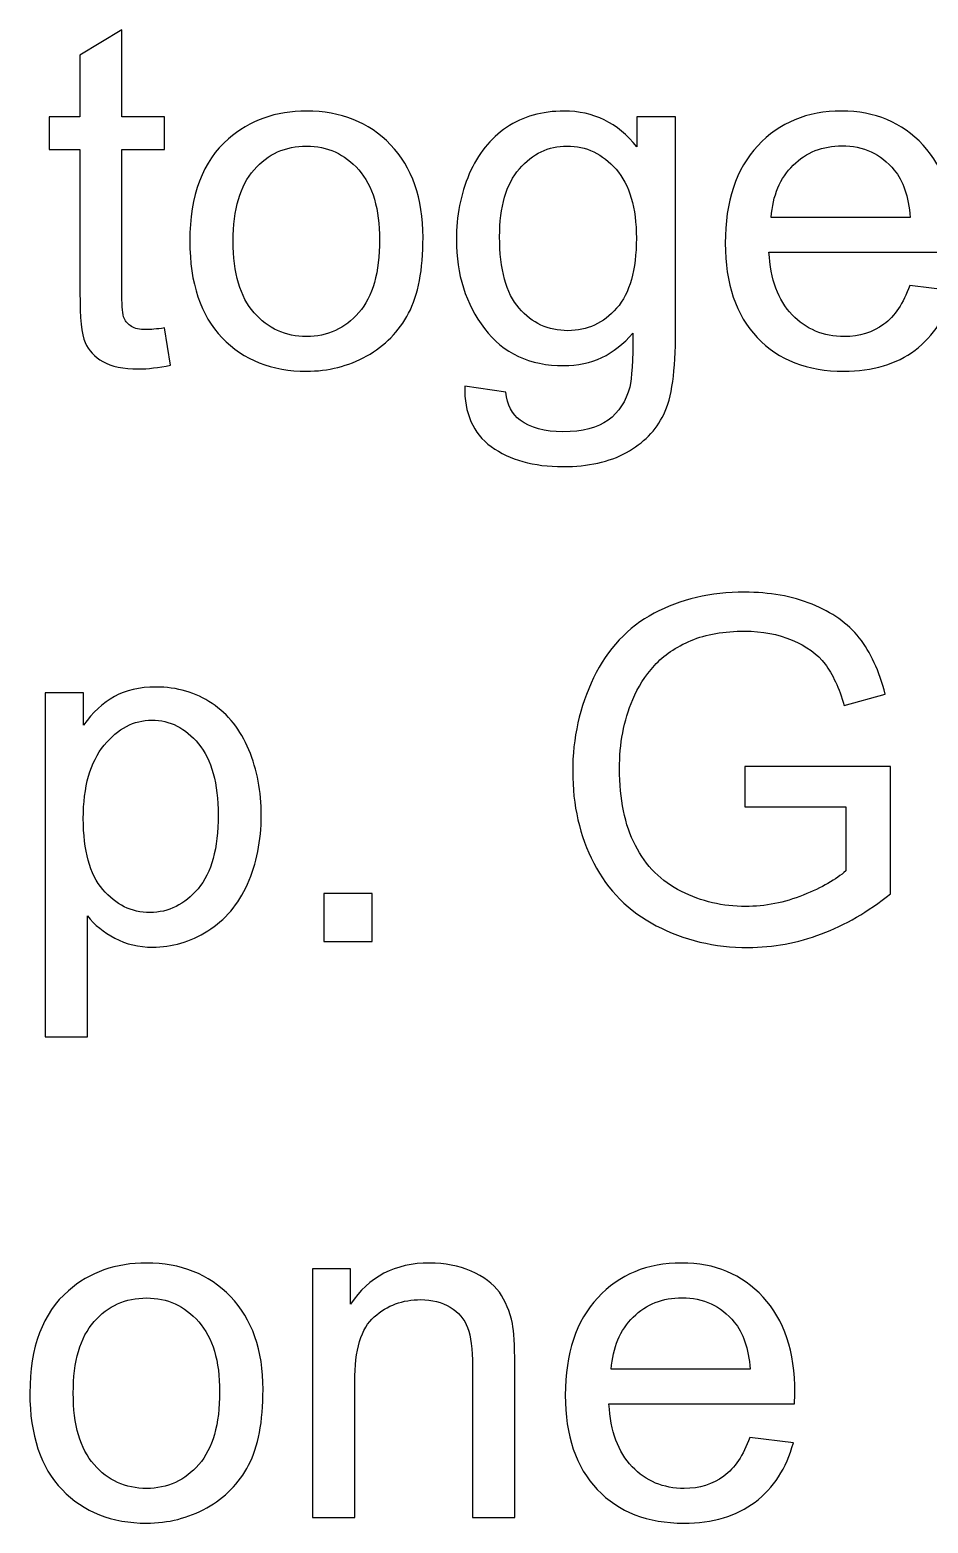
# Model space of a CAD drawing. Header units: centimetres. Extents: x -233 to -82, y 123 to 153.
# Drawn here: x -167.741 to -167.081, y 148.285 to 149.383 of the extents above; entities that cross this region are included whole.
import ezdxf

# ---------------------------------------------------------------- set-up
doc = ezdxf.new("R2010")
doc.units = ezdxf.units.CM
doc.header["$MEASUREMENT"] = 0
doc.layers.add('layer 1', color=7, linetype='Continuous')

msp = doc.modelspace()

# ---------------------------------------------------------------- linework, layer by layer
at = {"layer": 'layer 1'}
for points, knots in [([(-167.6424, 149.16365), (-167.6424, 149.16365), (-167.638, 149.13625), (-167.638, 149.13625), (-167.638, 149.13625), (-167.6467, 149.13445), (-167.6545, 149.13355), (-167.6614, 149.13355), (-167.6614, 149.13355), (-167.6727, 149.13355), (-167.6814, 149.13535), (-167.6876, 149.13895), (-167.6876, 149.13895), (-167.6938, 149.14245), (-167.6982, 149.14715), (-167.7007, 149.15295), (-167.7007, 149.15295), (-167.7032, 149.15875), (-167.7045, 149.17095), (-167.7045, 149.18955), (-167.7045, 149.18955), (-167.7045, 149.18955), (-167.7045, 149.29475), (-167.7045, 149.29475), (-167.7045, 149.29475), (-167.7045, 149.29475), (-167.7272, 149.29475), (-167.7272, 149.29475), (-167.7272, 149.29475), (-167.7272, 149.29475), (-167.7272, 149.31885), (-167.7272, 149.31885), (-167.7272, 149.31885), (-167.7272, 149.31885), (-167.7045, 149.31885), (-167.7045, 149.31885), (-167.7045, 149.31885), (-167.7045, 149.31885), (-167.7045, 149.36415), (-167.7045, 149.36415), (-167.7045, 149.36415), (-167.7045, 149.36415), (-167.6736, 149.38275), (-167.6736, 149.38275), (-167.6736, 149.38275), (-167.6736, 149.38275), (-167.6736, 149.31885), (-167.6736, 149.31885), (-167.6736, 149.31885), (-167.6736, 149.31885), (-167.6424, 149.31885), (-167.6424, 149.31885), (-167.6424, 149.31885), (-167.6424, 149.31885), (-167.6424, 149.29475), (-167.6424, 149.29475), (-167.6424, 149.29475), (-167.6424, 149.29475), (-167.6736, 149.29475), (-167.6736, 149.29475), (-167.6736, 149.29475), (-167.6736, 149.29475), (-167.6736, 149.18775), (-167.6736, 149.18775), (-167.6736, 149.18775), (-167.6736, 149.17895), (-167.6731, 149.17325), (-167.672, 149.17075), (-167.672, 149.17075), (-167.6709, 149.16825), (-167.6691, 149.16625), (-167.6666, 149.16475), (-167.6666, 149.16475), (-167.6641, 149.16325), (-167.6606, 149.16245), (-167.6561, 149.16245), (-167.6561, 149.16245), (-167.6526, 149.16245), (-167.6481, 149.16285), (-167.6424, 149.16365)], [0, 0, 0, 0, 0.047619, 0.047619, 0.047619, 0.047619, 0.0952381, 0.0952381, 0.0952381, 0.0952381, 0.1428571, 0.1428571, 0.1428571, 0.1428571, 0.1904762, 0.1904762, 0.1904762, 0.1904762, 0.2380952, 0.2380952, 0.2380952, 0.2380952, 0.2857143, 0.2857143, 0.2857143, 0.2857143, 0.3333333, 0.3333333, 0.3333333, 0.3333333, 0.3809524, 0.3809524, 0.3809524, 0.3809524, 0.4285714, 0.4285714, 0.4285714, 0.4285714, 0.4761905, 0.4761905, 0.4761905, 0.4761905, 0.5238095, 0.5238095, 0.5238095, 0.5238095, 0.5714286, 0.5714286, 0.5714286, 0.5714286, 0.6190476, 0.6190476, 0.6190476, 0.6190476, 0.6666667, 0.6666667, 0.6666667, 0.6666667, 0.7142857, 0.7142857, 0.7142857, 0.7142857, 0.7619048, 0.7619048, 0.7619048, 0.7619048, 0.8095238, 0.8095238, 0.8095238, 0.8095238, 0.8571429, 0.8571429, 0.8571429, 0.8571429, 0.9047619, 0.9047619, 0.9047619, 0.9047619, 1, 1, 1, 1]), ([(-167.6237, 149.22745), (-167.6237, 149.26135), (-167.6143, 149.28635), (-167.5954, 149.30265), (-167.5954, 149.30265), (-167.5797, 149.31625), (-167.5605, 149.32305), (-167.5379, 149.32305), (-167.5379, 149.32305), (-167.5128, 149.32305), (-167.4922, 149.31485), (-167.4762, 149.29835), (-167.4762, 149.29835), (-167.4603, 149.28185), (-167.4523, 149.25905), (-167.4523, 149.23005), (-167.4523, 149.23005), (-167.4523, 149.20645), (-167.4558, 149.18795), (-167.4629, 149.17445), (-167.4629, 149.17445), (-167.47, 149.16095), (-167.4802, 149.15055), (-167.4937, 149.14305), (-167.4937, 149.14305), (-167.5072, 149.13555), (-167.522, 149.13185), (-167.5379, 149.13185), (-167.5379, 149.13185), (-167.5635, 149.13185), (-167.5842, 149.14005), (-167.6, 149.15645), (-167.6, 149.15645), (-167.6158, 149.17285), (-167.6237, 149.19655), (-167.6237, 149.22745)], [0, 0, 0, 0, 0.1, 0.1, 0.1, 0.1, 0.2, 0.2, 0.2, 0.2, 0.3, 0.3, 0.3, 0.3, 0.4, 0.4, 0.4, 0.4, 0.5, 0.5, 0.5, 0.5, 0.6, 0.6, 0.6, 0.6, 0.7, 0.7, 0.7, 0.7, 0.8, 0.8, 0.8, 0.8, 1, 1, 1, 1]), ([(-167.4216, 149.12075), (-167.4216, 149.12075), (-167.3915, 149.11635), (-167.3915, 149.11635), (-167.3915, 149.11635), (-167.3902, 149.10705), (-167.3867, 149.10025), (-167.381, 149.09595), (-167.381, 149.09595), (-167.3733, 149.09025), (-167.3628, 149.08735), (-167.3495, 149.08735), (-167.3495, 149.08735), (-167.3351, 149.08735), (-167.324, 149.09025), (-167.3162, 149.09595), (-167.3162, 149.09595), (-167.3084, 149.10165), (-167.3031, 149.10975), (-167.3004, 149.12015), (-167.3004, 149.12015), (-167.2988, 149.12645), (-167.298, 149.13965), (-167.2981, 149.15985), (-167.2981, 149.15985), (-167.3116, 149.14395), (-167.3285, 149.13595), (-167.3488, 149.13595), (-167.3488, 149.13595), (-167.3739, 149.13595), (-167.3934, 149.14505), (-167.4071, 149.16315), (-167.4071, 149.16315), (-167.4209, 149.18125), (-167.4278, 149.20305), (-167.4278, 149.22845), (-167.4278, 149.22845), (-167.4278, 149.24595), (-167.4246, 149.26205), (-167.4183, 149.27685), (-167.4183, 149.27685), (-167.412, 149.29155), (-167.4029, 149.30295), (-167.3909, 149.31105), (-167.3909, 149.31105), (-167.3789, 149.31905), (-167.3648, 149.32305), (-167.3486, 149.32305), (-167.3486, 149.32305), (-167.327, 149.32305), (-167.3092, 149.31435), (-167.2952, 149.29685), (-167.2952, 149.29685), (-167.2952, 149.29685), (-167.2952, 149.31885), (-167.2952, 149.31885), (-167.2952, 149.31885), (-167.2952, 149.31885), (-167.2666, 149.31885), (-167.2666, 149.31885), (-167.2666, 149.31885), (-167.2666, 149.31885), (-167.2666, 149.16075), (-167.2666, 149.16075), (-167.2666, 149.16075), (-167.2666, 149.13225), (-167.2695, 149.11205), (-167.2753, 149.10015), (-167.2753, 149.10015), (-167.2811, 149.08825), (-167.2903, 149.07895), (-167.3028, 149.07205), (-167.3028, 149.07205), (-167.3154, 149.06515), (-167.3309, 149.06175), (-167.3493, 149.06175), (-167.3493, 149.06175), (-167.3711, 149.06175), (-167.3887, 149.06665), (-167.4021, 149.07645), (-167.4021, 149.07645), (-167.4156, 149.08625), (-167.4221, 149.10105), (-167.4216, 149.12075)], [0, 0, 0, 0, 0.0454545, 0.0454545, 0.0454545, 0.0454545, 0.0909091, 0.0909091, 0.0909091, 0.0909091, 0.1363636, 0.1363636, 0.1363636, 0.1363636, 0.1818182, 0.1818182, 0.1818182, 0.1818182, 0.2272727, 0.2272727, 0.2272727, 0.2272727, 0.2727273, 0.2727273, 0.2727273, 0.2727273, 0.3181818, 0.3181818, 0.3181818, 0.3181818, 0.3636364, 0.3636364, 0.3636364, 0.3636364, 0.4090909, 0.4090909, 0.4090909, 0.4090909, 0.4545455, 0.4545455, 0.4545455, 0.4545455, 0.5, 0.5, 0.5, 0.5, 0.5454545, 0.5454545, 0.5454545, 0.5454545, 0.5909091, 0.5909091, 0.5909091, 0.5909091, 0.6363636, 0.6363636, 0.6363636, 0.6363636, 0.6818182, 0.6818182, 0.6818182, 0.6818182, 0.7272727, 0.7272727, 0.7272727, 0.7272727, 0.7727273, 0.7727273, 0.7727273, 0.7727273, 0.8181818, 0.8181818, 0.8181818, 0.8181818, 0.8636364, 0.8636364, 0.8636364, 0.8636364, 0.9090909, 0.9090909, 0.9090909, 0.9090909, 1, 1, 1, 1]), ([(-167.0945, 149.19485), (-167.0945, 149.19485), (-167.0625, 149.19085), (-167.0625, 149.19085), (-167.0625, 149.19085), (-167.0676, 149.17215), (-167.0769, 149.15765), (-167.0906, 149.14735), (-167.0906, 149.14735), (-167.1043, 149.13705), (-167.1217, 149.13185), (-167.1429, 149.13185), (-167.1429, 149.13185), (-167.1697, 149.13185), (-167.1909, 149.14005), (-167.2066, 149.15655), (-167.2066, 149.15655), (-167.2223, 149.17305), (-167.2301, 149.19615), (-167.2301, 149.22585), (-167.2301, 149.22585), (-167.2301, 149.25665), (-167.2222, 149.28055), (-167.2063, 149.29755), (-167.2063, 149.29755), (-167.1904, 149.31455), (-167.1699, 149.32305), (-167.1446, 149.32305), (-167.1446, 149.32305), (-167.1202, 149.32305), (-167.1002, 149.31475), (-167.0847, 149.29805), (-167.0847, 149.29805), (-167.0692, 149.28135), (-167.0614, 149.25795), (-167.0614, 149.22775), (-167.0614, 149.22775), (-167.0614, 149.22595), (-167.0615, 149.22315), (-167.0616, 149.21945), (-167.0616, 149.21945), (-167.0616, 149.21945), (-167.198, 149.21945), (-167.198, 149.21945), (-167.198, 149.21945), (-167.1969, 149.19935), (-167.1912, 149.18405), (-167.181, 149.17335), (-167.181, 149.17335), (-167.1708, 149.16265), (-167.158, 149.15735), (-167.1427, 149.15735), (-167.1427, 149.15735), (-167.1314, 149.15735), (-167.1217, 149.16035), (-167.1136, 149.16635), (-167.1136, 149.16635), (-167.1056, 149.17225), (-167.0992, 149.18175), (-167.0945, 149.19485)], [0, 0, 0, 0, 0.0625, 0.0625, 0.0625, 0.0625, 0.125, 0.125, 0.125, 0.125, 0.1875, 0.1875, 0.1875, 0.1875, 0.25, 0.25, 0.25, 0.25, 0.3125, 0.3125, 0.3125, 0.3125, 0.375, 0.375, 0.375, 0.375, 0.4375, 0.4375, 0.4375, 0.4375, 0.5, 0.5, 0.5, 0.5, 0.5625, 0.5625, 0.5625, 0.5625, 0.625, 0.625, 0.625, 0.625, 0.6875, 0.6875, 0.6875, 0.6875, 0.75, 0.75, 0.75, 0.75, 0.8125, 0.8125, 0.8125, 0.8125, 0.875, 0.875, 0.875, 0.875, 1, 1, 1, 1]), ([(-167.5918, 149.22745), (-167.5918, 149.20395), (-167.5867, 149.18645), (-167.5765, 149.17485), (-167.5765, 149.17485), (-167.5663, 149.16315), (-167.5534, 149.15735), (-167.5379, 149.15735), (-167.5379, 149.15735), (-167.5225, 149.15735), (-167.5097, 149.16325), (-167.4995, 149.17495), (-167.4995, 149.17495), (-167.4893, 149.18665), (-167.4842, 149.20445), (-167.4842, 149.22845), (-167.4842, 149.22845), (-167.4842, 149.25105), (-167.4893, 149.26815), (-167.4996, 149.27985), (-167.4996, 149.27985), (-167.5099, 149.29155), (-167.5226, 149.29735), (-167.5379, 149.29735), (-167.5379, 149.29735), (-167.5534, 149.29735), (-167.5663, 149.29155), (-167.5765, 149.27995), (-167.5765, 149.27995), (-167.5867, 149.26835), (-167.5918, 149.25085), (-167.5918, 149.22745)], [0, 0, 0, 0, 0.1111111, 0.1111111, 0.1111111, 0.1111111, 0.2222222, 0.2222222, 0.2222222, 0.2222222, 0.3333333, 0.3333333, 0.3333333, 0.3333333, 0.4444444, 0.4444444, 0.4444444, 0.4444444, 0.5555556, 0.5555556, 0.5555556, 0.5555556, 0.6666667, 0.6666667, 0.6666667, 0.6666667, 0.7777778, 0.7777778, 0.7777778, 0.7777778, 1, 1, 1, 1]), ([(-167.396, 149.23065), (-167.396, 149.20665), (-167.3912, 149.18915), (-167.3817, 149.17815), (-167.3817, 149.17815), (-167.3722, 149.16715), (-167.3602, 149.16165), (-167.3458, 149.16165), (-167.3458, 149.16165), (-167.3316, 149.16165), (-167.3197, 149.16715), (-167.31, 149.17815), (-167.31, 149.17815), (-167.3003, 149.18905), (-167.2955, 149.20625), (-167.2955, 149.22965), (-167.2955, 149.22965), (-167.2955, 149.25205), (-167.3005, 149.26895), (-167.3104, 149.28035), (-167.3104, 149.28035), (-167.3203, 149.29165), (-167.3323, 149.29735), (-167.3464, 149.29735), (-167.3464, 149.29735), (-167.3601, 149.29735), (-167.3718, 149.29175), (-167.3815, 149.28055), (-167.3815, 149.28055), (-167.3912, 149.26935), (-167.396, 149.25275), (-167.396, 149.23065)], [0, 0, 0, 0, 0.1111111, 0.1111111, 0.1111111, 0.1111111, 0.2222222, 0.2222222, 0.2222222, 0.2222222, 0.3333333, 0.3333333, 0.3333333, 0.3333333, 0.4444444, 0.4444444, 0.4444444, 0.4444444, 0.5555556, 0.5555556, 0.5555556, 0.5555556, 0.6666667, 0.6666667, 0.6666667, 0.6666667, 0.7777778, 0.7777778, 0.7777778, 0.7777778, 1, 1, 1, 1]), ([(-167.1963, 149.24495), (-167.1963, 149.24495), (-167.0942, 149.24495), (-167.0942, 149.24495), (-167.0942, 149.24495), (-167.0955, 149.26035), (-167.0994, 149.27195), (-167.1059, 149.27965), (-167.1059, 149.27965), (-167.1158, 149.29155), (-167.1286, 149.29755), (-167.1443, 149.29755), (-167.1443, 149.29755), (-167.1586, 149.29755), (-167.1705, 149.29275), (-167.1802, 149.28325), (-167.1802, 149.28325), (-167.1899, 149.27375), (-167.1953, 149.26095), (-167.1963, 149.24495)], [0, 0, 0, 0, 0.1666667, 0.1666667, 0.1666667, 0.1666667, 0.3333333, 0.3333333, 0.3333333, 0.3333333, 0.5, 0.5, 0.5, 0.5, 0.6666667, 0.6666667, 0.6666667, 0.6666667, 1, 1, 1, 1]), ([(-167.2157, 148.81161), (-167.2157, 148.81161), (-167.2157, 148.84131), (-167.2157, 148.84131), (-167.2157, 148.84131), (-167.2157, 148.84131), (-167.1087, 148.84141), (-167.1087, 148.84141), (-167.1087, 148.84141), (-167.1087, 148.84141), (-167.1087, 148.74771), (-167.1087, 148.74771), (-167.1087, 148.74771), (-167.1252, 148.73461), (-167.1421, 148.72481), (-167.1595, 148.71821), (-167.1595, 148.71821), (-167.177, 148.71161), (-167.1949, 148.70831), (-167.2133, 148.70831), (-167.2133, 148.70831), (-167.2381, 148.70831), (-167.2606, 148.71361), (-167.2809, 148.72431), (-167.2809, 148.72431), (-167.3012, 148.73491), (-167.3165, 148.75021), (-167.3268, 148.77031), (-167.3268, 148.77031), (-167.3371, 148.79041), (-167.3423, 148.81281), (-167.3423, 148.83771), (-167.3423, 148.83771), (-167.3423, 148.86221), (-167.3372, 148.88521), (-167.3269, 148.90651), (-167.3269, 148.90651), (-167.3166, 148.92781), (-167.3018, 148.94361), (-167.2825, 148.95391), (-167.2825, 148.95391), (-167.2632, 148.96421), (-167.241, 148.96941), (-167.2159, 148.96941), (-167.2159, 148.96941), (-167.1976, 148.96941), (-167.1811, 148.96651), (-167.1663, 148.96061), (-167.1663, 148.96061), (-167.1516, 148.95471), (-167.14, 148.94641), (-167.1316, 148.93591), (-167.1316, 148.93591), (-167.1233, 148.92531), (-167.1169, 148.91151), (-167.1125, 148.89451), (-167.1125, 148.89451), (-167.1125, 148.89451), (-167.1427, 148.88621), (-167.1427, 148.88621), (-167.1427, 148.88621), (-167.1465, 148.89911), (-167.1512, 148.90921), (-167.1568, 148.91661), (-167.1568, 148.91661), (-167.1624, 148.92391), (-167.1704, 148.92981), (-167.1809, 148.93421), (-167.1809, 148.93421), (-167.1914, 148.93861), (-167.203, 148.94081), (-167.2157, 148.94081), (-167.2157, 148.94081), (-167.231, 148.94081), (-167.2442, 148.93851), (-167.2553, 148.93391), (-167.2553, 148.93391), (-167.2664, 148.92921), (-167.2754, 148.92311), (-167.2822, 148.91551), (-167.2822, 148.91551), (-167.2891, 148.90791), (-167.2944, 148.89961), (-167.2982, 148.89051), (-167.2982, 148.89051), (-167.3047, 148.87491), (-167.3079, 148.85801), (-167.3079, 148.83971), (-167.3079, 148.83971), (-167.3079, 148.81721), (-167.304, 148.79841), (-167.2962, 148.78331), (-167.2962, 148.78331), (-167.2885, 148.76811), (-167.2772, 148.75681), (-167.2624, 148.74951), (-167.2624, 148.74951), (-167.2476, 148.74211), (-167.2319, 148.73841), (-167.2152, 148.73841), (-167.2152, 148.73841), (-167.2007, 148.73841), (-167.1866, 148.74121), (-167.1728, 148.74681), (-167.1728, 148.74681), (-167.1591, 148.75231), (-167.1486, 148.75831), (-167.1415, 148.76461), (-167.1415, 148.76461), (-167.1415, 148.76461), (-167.1415, 148.81161), (-167.1415, 148.81161), (-167.1415, 148.81161), (-167.1415, 148.81161), (-167.2157, 148.81161), (-167.2157, 148.81161)], [0, 0, 0, 0, 0.0333333, 0.0333333, 0.0333333, 0.0333333, 0.0666667, 0.0666667, 0.0666667, 0.0666667, 0.1, 0.1, 0.1, 0.1, 0.1333333, 0.1333333, 0.1333333, 0.1333333, 0.1666667, 0.1666667, 0.1666667, 0.1666667, 0.2, 0.2, 0.2, 0.2, 0.2333333, 0.2333333, 0.2333333, 0.2333333, 0.2666667, 0.2666667, 0.2666667, 0.2666667, 0.3, 0.3, 0.3, 0.3, 0.3333333, 0.3333333, 0.3333333, 0.3333333, 0.3666667, 0.3666667, 0.3666667, 0.3666667, 0.4, 0.4, 0.4, 0.4, 0.4333333, 0.4333333, 0.4333333, 0.4333333, 0.4666667, 0.4666667, 0.4666667, 0.4666667, 0.5, 0.5, 0.5, 0.5, 0.5333333, 0.5333333, 0.5333333, 0.5333333, 0.5666667, 0.5666667, 0.5666667, 0.5666667, 0.6, 0.6, 0.6, 0.6, 0.6333333, 0.6333333, 0.6333333, 0.6333333, 0.6666667, 0.6666667, 0.6666667, 0.6666667, 0.7, 0.7, 0.7, 0.7, 0.7333333, 0.7333333, 0.7333333, 0.7333333, 0.7666667, 0.7666667, 0.7666667, 0.7666667, 0.8, 0.8, 0.8, 0.8, 0.8333333, 0.8333333, 0.8333333, 0.8333333, 0.8666667, 0.8666667, 0.8666667, 0.8666667, 0.9, 0.9, 0.9, 0.9, 0.9333333, 0.9333333, 0.9333333, 0.9333333, 1, 1, 1, 1]), ([(-167.73, 148.64251), (-167.73, 148.64251), (-167.73, 148.89551), (-167.73, 148.89551), (-167.73, 148.89551), (-167.73, 148.89551), (-167.7018, 148.89551), (-167.7018, 148.89551), (-167.7018, 148.89551), (-167.7018, 148.89551), (-167.7018, 148.87181), (-167.7018, 148.87181), (-167.7018, 148.87181), (-167.6951, 148.88111), (-167.6876, 148.88801), (-167.6792, 148.89271), (-167.6792, 148.89271), (-167.6709, 148.89741), (-167.6607, 148.89971), (-167.6487, 148.89971), (-167.6487, 148.89971), (-167.6331, 148.89971), (-167.6193, 148.89571), (-167.6074, 148.88771), (-167.6074, 148.88771), (-167.5955, 148.87961), (-167.5864, 148.86831), (-167.5803, 148.85361), (-167.5803, 148.85361), (-167.5742, 148.83891), (-167.5712, 148.82291), (-167.5712, 148.80541), (-167.5712, 148.80541), (-167.5712, 148.78671), (-167.5746, 148.76991), (-167.5813, 148.75491), (-167.5813, 148.75491), (-167.588, 148.73991), (-167.5978, 148.72841), (-167.6106, 148.72051), (-167.6106, 148.72051), (-167.6234, 148.71251), (-167.6369, 148.70851), (-167.651, 148.70851), (-167.651, 148.70851), (-167.6613, 148.70851), (-167.6706, 148.71071), (-167.6788, 148.71511), (-167.6788, 148.71511), (-167.687, 148.71941), (-167.6937, 148.72491), (-167.699, 148.73151), (-167.699, 148.73151), (-167.699, 148.73151), (-167.699, 148.64251), (-167.699, 148.64251), (-167.699, 148.64251), (-167.699, 148.64251), (-167.73, 148.64251), (-167.73, 148.64251)], [0, 0, 0, 0, 0.0625, 0.0625, 0.0625, 0.0625, 0.125, 0.125, 0.125, 0.125, 0.1875, 0.1875, 0.1875, 0.1875, 0.25, 0.25, 0.25, 0.25, 0.3125, 0.3125, 0.3125, 0.3125, 0.375, 0.375, 0.375, 0.375, 0.4375, 0.4375, 0.4375, 0.4375, 0.5, 0.5, 0.5, 0.5, 0.5625, 0.5625, 0.5625, 0.5625, 0.625, 0.625, 0.625, 0.625, 0.6875, 0.6875, 0.6875, 0.6875, 0.75, 0.75, 0.75, 0.75, 0.8125, 0.8125, 0.8125, 0.8125, 0.875, 0.875, 0.875, 0.875, 1, 1, 1, 1]), ([(-167.702, 148.80301), (-167.702, 148.77951), (-167.6972, 148.76211), (-167.6877, 148.75091), (-167.6877, 148.75091), (-167.6782, 148.73961), (-167.6666, 148.73401), (-167.653, 148.73401), (-167.653, 148.73401), (-167.6393, 148.73401), (-167.6275, 148.73981), (-167.6176, 148.75151), (-167.6176, 148.75151), (-167.6078, 148.76311), (-167.6029, 148.78111), (-167.6029, 148.80561), (-167.6029, 148.80561), (-167.6029, 148.82891), (-167.6077, 148.84641), (-167.6173, 148.85801), (-167.6173, 148.85801), (-167.6269, 148.86961), (-167.6384, 148.87541), (-167.6517, 148.87541), (-167.6517, 148.87541), (-167.6649, 148.87541), (-167.6766, 148.86921), (-167.6867, 148.85691), (-167.6867, 148.85691), (-167.6969, 148.84451), (-167.702, 148.82651), (-167.702, 148.80301)], [0, 0, 0, 0, 0.1111111, 0.1111111, 0.1111111, 0.1111111, 0.2222222, 0.2222222, 0.2222222, 0.2222222, 0.3333333, 0.3333333, 0.3333333, 0.3333333, 0.4444444, 0.4444444, 0.4444444, 0.4444444, 0.5555556, 0.5555556, 0.5555556, 0.5555556, 0.6666667, 0.6666667, 0.6666667, 0.6666667, 0.7777778, 0.7777778, 0.7777778, 0.7777778, 1, 1, 1, 1]), ([(-167.5251, 148.71261), (-167.5251, 148.71261), (-167.5251, 148.74791), (-167.5251, 148.74791), (-167.5251, 148.74791), (-167.5251, 148.74791), (-167.4897, 148.74791), (-167.4897, 148.74791), (-167.4897, 148.74791), (-167.4897, 148.74791), (-167.4897, 148.71261), (-167.4897, 148.71261), (-167.4897, 148.71261), (-167.4897, 148.71261), (-167.5251, 148.71261), (-167.5251, 148.71261)], [0, 0, 0, 0, 0.2, 0.2, 0.2, 0.2, 0.4, 0.4, 0.4, 0.4, 0.6, 0.6, 0.6, 0.6, 1, 1, 1, 1]), ([(-167.7413, 148.38078), (-167.7413, 148.41468), (-167.7319, 148.43968), (-167.713, 148.45598), (-167.713, 148.45598), (-167.6973, 148.46958), (-167.6781, 148.47638), (-167.6555, 148.47638), (-167.6555, 148.47638), (-167.6304, 148.47638), (-167.6098, 148.46818), (-167.5938, 148.45168), (-167.5938, 148.45168), (-167.5779, 148.43518), (-167.5699, 148.41238), (-167.5699, 148.38338), (-167.5699, 148.38338), (-167.5699, 148.35978), (-167.5734, 148.34128), (-167.5805, 148.32778), (-167.5805, 148.32778), (-167.5876, 148.31428), (-167.5978, 148.30388), (-167.6113, 148.29638), (-167.6113, 148.29638), (-167.6248, 148.28888), (-167.6396, 148.28518), (-167.6555, 148.28518), (-167.6555, 148.28518), (-167.6811, 148.28518), (-167.7018, 148.29338), (-167.7176, 148.30978), (-167.7176, 148.30978), (-167.7334, 148.32618), (-167.7413, 148.34988), (-167.7413, 148.38078)], [0, 0, 0, 0, 0.1, 0.1, 0.1, 0.1, 0.2, 0.2, 0.2, 0.2, 0.3, 0.3, 0.3, 0.3, 0.4, 0.4, 0.4, 0.4, 0.5, 0.5, 0.5, 0.5, 0.6, 0.6, 0.6, 0.6, 0.7, 0.7, 0.7, 0.7, 0.8, 0.8, 0.8, 0.8, 1, 1, 1, 1]), ([(-167.5335, 148.28928), (-167.5335, 148.28928), (-167.5335, 148.47218), (-167.5335, 148.47218), (-167.5335, 148.47218), (-167.5335, 148.47218), (-167.5056, 148.47218), (-167.5056, 148.47218), (-167.5056, 148.47218), (-167.5056, 148.47218), (-167.5056, 148.44618), (-167.5056, 148.44618), (-167.5056, 148.44618), (-167.4922, 148.46628), (-167.4728, 148.47638), (-167.4474, 148.47638), (-167.4474, 148.47638), (-167.4364, 148.47638), (-167.4263, 148.47438), (-167.417, 148.47048), (-167.417, 148.47048), (-167.4077, 148.46648), (-167.4008, 148.46128), (-167.3962, 148.45488), (-167.3962, 148.45488), (-167.3917, 148.44838), (-167.3885, 148.44078), (-167.3866, 148.43188), (-167.3866, 148.43188), (-167.3855, 148.42618), (-167.3849, 148.41608), (-167.3849, 148.40178), (-167.3849, 148.40178), (-167.3849, 148.40178), (-167.3849, 148.28928), (-167.3849, 148.28928), (-167.3849, 148.28928), (-167.3849, 148.28928), (-167.4159, 148.28928), (-167.4159, 148.28928), (-167.4159, 148.28928), (-167.4159, 148.28928), (-167.4159, 148.40058), (-167.4159, 148.40058), (-167.4159, 148.40058), (-167.4159, 148.41318), (-167.4171, 148.42258), (-167.4195, 148.42888), (-167.4195, 148.42888), (-167.4219, 148.43518), (-167.4262, 148.44018), (-167.4323, 148.44388), (-167.4323, 148.44388), (-167.4385, 148.44758), (-167.4457, 148.44948), (-167.454, 148.44948), (-167.454, 148.44948), (-167.4672, 148.44948), (-167.4786, 148.44528), (-167.4881, 148.43688), (-167.4881, 148.43688), (-167.4977, 148.42848), (-167.5025, 148.41258), (-167.5025, 148.38918), (-167.5025, 148.38918), (-167.5025, 148.38918), (-167.5025, 148.28928), (-167.5025, 148.28928), (-167.5025, 148.28928), (-167.5025, 148.28928), (-167.5335, 148.28928), (-167.5335, 148.28928)], [0, 0, 0, 0, 0.0526316, 0.0526316, 0.0526316, 0.0526316, 0.1052632, 0.1052632, 0.1052632, 0.1052632, 0.1578947, 0.1578947, 0.1578947, 0.1578947, 0.2105263, 0.2105263, 0.2105263, 0.2105263, 0.2631579, 0.2631579, 0.2631579, 0.2631579, 0.3157895, 0.3157895, 0.3157895, 0.3157895, 0.3684211, 0.3684211, 0.3684211, 0.3684211, 0.4210526, 0.4210526, 0.4210526, 0.4210526, 0.4736842, 0.4736842, 0.4736842, 0.4736842, 0.5263158, 0.5263158, 0.5263158, 0.5263158, 0.5789474, 0.5789474, 0.5789474, 0.5789474, 0.6315789, 0.6315789, 0.6315789, 0.6315789, 0.6842105, 0.6842105, 0.6842105, 0.6842105, 0.7368421, 0.7368421, 0.7368421, 0.7368421, 0.7894737, 0.7894737, 0.7894737, 0.7894737, 0.8421053, 0.8421053, 0.8421053, 0.8421053, 0.8947368, 0.8947368, 0.8947368, 0.8947368, 1, 1, 1, 1]), ([(-167.2121, 148.34818), (-167.2121, 148.34818), (-167.1801, 148.34418), (-167.1801, 148.34418), (-167.1801, 148.34418), (-167.1852, 148.32548), (-167.1945, 148.31098), (-167.2082, 148.30068), (-167.2082, 148.30068), (-167.2219, 148.29038), (-167.2393, 148.28518), (-167.2605, 148.28518), (-167.2605, 148.28518), (-167.2873, 148.28518), (-167.3085, 148.29338), (-167.3242, 148.30988), (-167.3242, 148.30988), (-167.3399, 148.32638), (-167.3477, 148.34948), (-167.3477, 148.37918), (-167.3477, 148.37918), (-167.3477, 148.40998), (-167.3398, 148.43388), (-167.3239, 148.45088), (-167.3239, 148.45088), (-167.308, 148.46788), (-167.2875, 148.47638), (-167.2622, 148.47638), (-167.2622, 148.47638), (-167.2378, 148.47638), (-167.2178, 148.46808), (-167.2023, 148.45138), (-167.2023, 148.45138), (-167.1868, 148.43468), (-167.179, 148.41128), (-167.179, 148.38108), (-167.179, 148.38108), (-167.179, 148.37928), (-167.1791, 148.37648), (-167.1792, 148.37278), (-167.1792, 148.37278), (-167.1792, 148.37278), (-167.3156, 148.37278), (-167.3156, 148.37278), (-167.3156, 148.37278), (-167.3145, 148.35268), (-167.3088, 148.33738), (-167.2986, 148.32668), (-167.2986, 148.32668), (-167.2884, 148.31598), (-167.2756, 148.31068), (-167.2603, 148.31068), (-167.2603, 148.31068), (-167.249, 148.31068), (-167.2393, 148.31368), (-167.2312, 148.31968), (-167.2312, 148.31968), (-167.2232, 148.32558), (-167.2168, 148.33508), (-167.2121, 148.34818)], [0, 0, 0, 0, 0.0625, 0.0625, 0.0625, 0.0625, 0.125, 0.125, 0.125, 0.125, 0.1875, 0.1875, 0.1875, 0.1875, 0.25, 0.25, 0.25, 0.25, 0.3125, 0.3125, 0.3125, 0.3125, 0.375, 0.375, 0.375, 0.375, 0.4375, 0.4375, 0.4375, 0.4375, 0.5, 0.5, 0.5, 0.5, 0.5625, 0.5625, 0.5625, 0.5625, 0.625, 0.625, 0.625, 0.625, 0.6875, 0.6875, 0.6875, 0.6875, 0.75, 0.75, 0.75, 0.75, 0.8125, 0.8125, 0.8125, 0.8125, 0.875, 0.875, 0.875, 0.875, 1, 1, 1, 1]), ([(-167.7094, 148.38078), (-167.7094, 148.35728), (-167.7043, 148.33978), (-167.6941, 148.32818), (-167.6941, 148.32818), (-167.6839, 148.31648), (-167.671, 148.31068), (-167.6555, 148.31068), (-167.6555, 148.31068), (-167.6401, 148.31068), (-167.6273, 148.31658), (-167.6171, 148.32828), (-167.6171, 148.32828), (-167.6069, 148.33998), (-167.6018, 148.35778), (-167.6018, 148.38178), (-167.6018, 148.38178), (-167.6018, 148.40438), (-167.6069, 148.42148), (-167.6172, 148.43318), (-167.6172, 148.43318), (-167.6275, 148.44488), (-167.6402, 148.45068), (-167.6555, 148.45068), (-167.6555, 148.45068), (-167.671, 148.45068), (-167.6839, 148.44488), (-167.6941, 148.43328), (-167.6941, 148.43328), (-167.7043, 148.42168), (-167.7094, 148.40418), (-167.7094, 148.38078)], [0, 0, 0, 0, 0.1111111, 0.1111111, 0.1111111, 0.1111111, 0.2222222, 0.2222222, 0.2222222, 0.2222222, 0.3333333, 0.3333333, 0.3333333, 0.3333333, 0.4444444, 0.4444444, 0.4444444, 0.4444444, 0.5555556, 0.5555556, 0.5555556, 0.5555556, 0.6666667, 0.6666667, 0.6666667, 0.6666667, 0.7777778, 0.7777778, 0.7777778, 0.7777778, 1, 1, 1, 1]), ([(-167.3139, 148.39828), (-167.3139, 148.39828), (-167.2118, 148.39828), (-167.2118, 148.39828), (-167.2118, 148.39828), (-167.2131, 148.41368), (-167.217, 148.42528), (-167.2235, 148.43298), (-167.2235, 148.43298), (-167.2334, 148.44488), (-167.2462, 148.45088), (-167.2619, 148.45088), (-167.2619, 148.45088), (-167.2762, 148.45088), (-167.2881, 148.44608), (-167.2978, 148.43658), (-167.2978, 148.43658), (-167.3075, 148.42708), (-167.3129, 148.41428), (-167.3139, 148.39828)], [0, 0, 0, 0, 0.1666667, 0.1666667, 0.1666667, 0.1666667, 0.3333333, 0.3333333, 0.3333333, 0.3333333, 0.5, 0.5, 0.5, 0.5, 0.6666667, 0.6666667, 0.6666667, 0.6666667, 1, 1, 1, 1])]:
    msp.add_open_spline(points, degree=3, knots=knots, dxfattribs=at)

doc.saveas('drawing.dxf')
